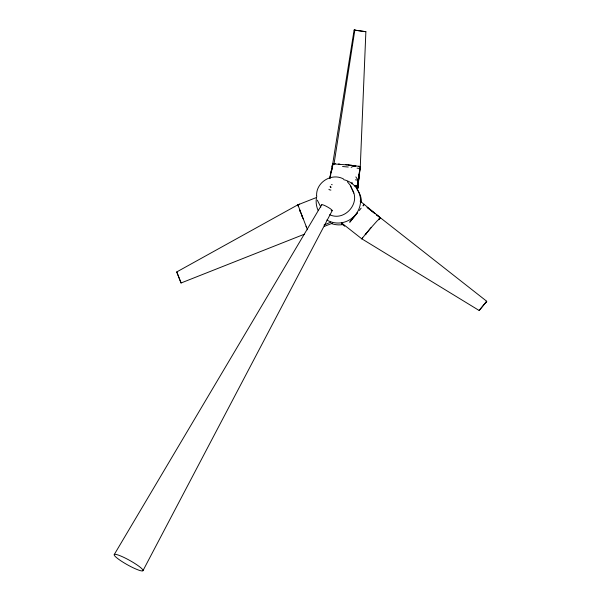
<?xml version="1.0" encoding="UTF-8"?>
<svg xmlns="http://www.w3.org/2000/svg" width="601" height="601" viewBox="0 0 601 601"><rect width="100%" height="100%" fill="white"/><g stroke="black" fill="none" stroke-linecap="round" stroke-linejoin="round"><path stroke-width="0.9" d="M357.159 186.122L354.643 185.769L357.159 186.122L357.43 190.329L357.633 183.155M348.204 164.982L332.721 163.848L354.102 30.095L354.83 30.073L365.874 31.695L360.284 166.725M371.245 227.448L369.39 229.597L377.037 221.003L380.523 217.96L376.256 214.58L380.508 217.885L360.134 201.08M329.896 178.52L329.994 176.874M357.167 186.077L357.43 190.329L358.106 180.232L355.845 176.897M348.287 164.982L360.307 166.515L357.43 190.329L358.572 177.31M356.739 188.706L360.307 166.515L358.707 166.289L360.307 166.537L357.43 190.307L359.045 174.388M330.159 177.949L330.535 174.282M316.614 195.58C316.006 182.216 331.88 172.495 343.532 179.008M357.43 190.307L359.511 171.458M330.505 176.213L331.083 171.683M351.855 183.816L352.051 182.336M331.113 172.675L331.624 169.084M354.83 30.073L334.066 163.667L334.892 163.705M331.737 170.353L332.007 168.678M332.263 167.086C331.639 165.688 333.728 163.081 332.691 163.75L329.633 178.61M331.76 170.128L333.089 163.93L332.691 163.75L332.173 166.492M330.272 186.235L331.068 187.369L330.114 186.731L330.618 187.129M142.94 570.732A16.475 2.464 29.2 0 0 122.867 556.939A16.475 2.464 29.2 0 0 119.997 560.222A16.475 2.464 29.2 0 0 142.94 570.732L332.203 210.643M380.441 217.802L486.735 301.274L479.162 310.499L361.622 238.702M114.265 554.528L321.738 204.731M380.027 218.576L380.508 217.923M479.162 310.499L486.735 301.274M365.911 233.804L365.198 234.721L366.099 233.616M359.285 210.515L361.148 208.141M485.578 302.791L486.577 301.529M354.102 30.095L355.987 30.411L354.402 30.17M369.6 229.454L365.588 234.255L366.017 233.714M369.36 229.635L361.772 238.807L341.428 222.806M362.711 237.763L361.772 238.807L362.11 238.424M304.286 234.247L181.059 282.988L176.747 271.937L297.698 204.903L316.404 197.534M351.164 167.363L354.32 165.696L355.965 165.974M324.029 225.059L330.738 222.16M338.453 163.998L339.835 164.141M297.893 205.407L297.713 204.896L299.629 204.145M324.405 226.359L332.436 223.196M306.487 227.231L297.886 204.843M350.984 165.305L355.056 165.853L348.572 164.959M353.643 165.651L355.311 165.906M342.555 166.515L348.257 167.033M357.85 30.651L365.874 31.695M357.062 168.13L359.984 168.535M332.774 163.908L333.555 164.02M345.725 164.636L347.318 164.877M355.439 179.827L358.106 180.232M331.519 184.507L332.21 184.762M329.686 214.7C344.208 221.754 360.916 203.469 352.246 189.608M341.383 223.602L344.719 226.224M347.363 181.727L350.33 185.341L353.801 193.124M320.829 207.142L317.343 200.208M350.33 185.341L351.916 188.909M302.19 216.39L302.048 216.029L303.137 218.809M302.025 215.992L299.659 209.914L300.124 211.116M307.502 229.8L306.074 226.209M299.884 210.508L300.169 211.229M297.698 204.903L298.246 206.286M180.728 282.124L176.747 271.937M180.42 281.321L181.059 282.988M357.467 189.991A22.297 21.884 -27.3 0 1 361.517 202.252M342.961 224.534A22.297 21.884 -27.3 0 1 331.512 223.61M343.772 179.684A22.297 21.884 -27.3 0 1 358.85 209.231A22.297 21.884 -27.3 0 1 326.824 220.019M318.132 210.47A22.297 21.884 -27.3 0 1 316.81 196.039M321.76 205.009A6.01 0.901 29.2 0 1 328.251 207.39A6.01 0.901 29.2 0 1 331.204 210.598M330.911 190.066A2.855 2.802 -27.3 0 1 328.882 189.315M380.065 218.043L379.614 218.651L380.065 218.043M364.244 204.317L363.094 205.82L364.244 204.317M355.439 215.188L349.722 222.242L357.34 212.837L355.476 215.218M379.314 218.711L378.743 219.403L379.314 218.711M334.945 163.78L334.066 163.667L334.952 163.788M374.844 213.468L367.061 207.337L374.859 213.49"/></g></svg>
